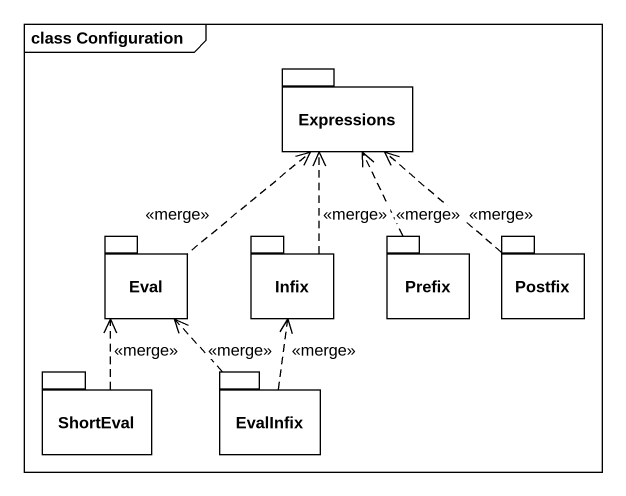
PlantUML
@startuml
mainframe class Configuration
package Expressions #FFFFFF {
}
package Eval #FFFFFF {
}
package Infix #FFFFFF {
}
package Prefix #FFFFFF {
}
package Postfix #FFFFFF {
}
package ShortEval #FFFFFF {
}
package EvalInfix #FFFFFF {
}
Eval .up.> Expressions : <<merge>>
Infix .up.> Expressions : <<merge>>
Prefix .up.> Expressions : <<merge>>
Postfix .up.> Expressions : <<merge>>
ShortEval .up.> Eval : <<merge>>
EvalInfix .up.> Eval : <<merge>>
EvalInfix .up.> Infix : <<merge>>
@enduml
